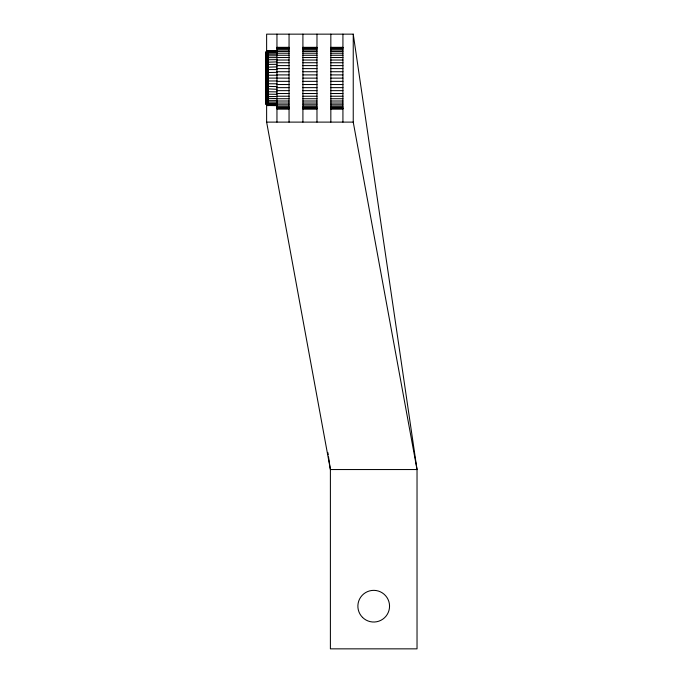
<?xml version="1.0" encoding="UTF-8"?>
<svg xmlns="http://www.w3.org/2000/svg" width="683" height="683" viewBox="0 0 683 683"><rect width="100%" height="100%" fill="white"/><g stroke="black" fill="none" stroke-linecap="round" stroke-linejoin="round"><path stroke-width="1.02" d="M265.986 75.42L266.421 72.552L276.957 72.355M265.969 72.859L266.515 67.207L276.957 66.874M265.969 80.731L266.268 88.807L276.957 89.294M265.969 53.487L266.268 51.72L267.582 50.602L276.957 50.516M265.969 54.17L266.421 52.762L267.719 51.917L276.957 51.865M265.969 55.118L266.421 53.761L267.719 52.95L276.957 52.898M265.969 56.313L266.421 55.024L267.719 54.256L276.957 54.213M276.957 86.604L266.515 86.348L266.268 80.842M265.969 57.739L266.421 56.544L267.719 55.827L276.957 55.784M265.969 63.306L266.421 60.266L267.309 59.771L276.957 59.643M276.957 80.97L268.163 80.97C265.567 82.148 265.567 74.02 268.163 75.207L276.957 75.207M265.969 59.395L266.421 58.303L267.719 57.637L276.957 57.603M266.712 67.122L267.181 64.433L276.957 64.304M266.933 80.927L266.933 75.25M267.053 80.936L267.053 75.241M266.933 86.476L267.053 83.744L265.986 83.377M265.969 61.257L266.421 60.266M276.957 83.813L267.181 83.761L267.181 72.407M266.344 62.512L266.822 59.976M267.446 80.953L267.446 75.215M265.969 90.66C267.975 92.094 265.209 96.465 268.163 96.534L276.957 96.534M267.446 83.787L267.446 72.381M266.933 59.916L266.933 64.509M266.933 96.252L266.933 91.659M276.957 91.872L267.181 91.744L267.309 89.217M267.864 80.961L267.446 66.925M267.582 86.579L267.719 83.804M267.582 83.796L267.582 72.372M267.719 86.587L268.163 78.084L267.582 66.908M267.309 91.77L267.053 96.312M267.864 86.596L267.582 91.829M268.163 83.813L267.864 89.285M276.957 94.288L267.309 94.177L267.446 91.804M268.018 89.294L268.163 86.604M268.163 89.294L267.864 94.28M265.969 65.517L266.822 64.552M276.957 104.303L267.582 104.217L266.199 103.031L265.969 101.058M267.309 96.405L267.446 94.211M268.018 94.288L268.163 91.872M267.053 57.842L267.309 54.375M276.957 103.27L268.163 103.27C265.474 102.757 267.651 98.608 265.969 96.773M268.018 96.525L268.163 94.288M267.582 59.694L268.163 52.898M266.933 54.572L266.933 57.91M267.719 59.669L267.864 57.62M267.309 57.739L267.446 55.895M265.969 67.856L266.199 67.421M266.933 56.117L267.053 54.495M267.582 57.662L267.719 55.827M266.712 54.734L266.822 53.359M267.309 55.938L267.446 54.324M265.969 52.915L266.515 51.49L267.719 50.721L276.957 50.67M265.969 53.325L266.515 51.925L267.719 51.174L276.957 51.123M267.181 54.435L267.309 53.078M265.969 70.315L267.719 69.581L276.957 69.564M267.582 54.29L267.864 51.891M266.515 103.517L266.139 101.921M266.933 53.283L267.446 50.653L267.446 105.515L276.957 105.652M267.053 53.206L267.181 52.113M266.609 51.814L266.609 53.547M266.268 103.159L266.344 104.439L267.719 105.455L276.957 105.498M266.199 52.429L266.268 51.865M267.446 53.026L267.719 51.174M267.582 52.984L268.163 50.516L268.163 105.652L267.582 103.193M267.864 52.924L268.163 51.123M268.018 52.907L268.163 51.865M266.609 103.628L266.609 104.798M266.515 51.925L266.609 51.379M267.446 51.251L267.719 50.568L267.719 105.6L265.969 102.681M267.582 51.208L267.864 50.542L267.864 105.626L267.446 104.175M266.712 51.268L266.822 105.148L267.446 105.515L267.053 103.987M266.933 51.08L267.053 105.319M267.446 50.807L267.446 105.37M267.864 50.696L267.864 105.481M266.712 62.238L276.957 61.88M266.139 75.361L266.712 75.267M353.239 34.15L266.626 34.15L266.626 122.112L330.393 469.545L330.393 648.85L417.031 648.85L417.031 469.545L353.239 34.15L353.239 122.112L417.031 469.545L330.393 469.545L328.54 456.893M276.957 47.34L289.054 47.34M302.911 47.34L316.98 47.34M330.837 47.34L342.926 47.34M276.957 47.511L289.054 47.511M302.911 47.511L316.98 47.511M330.837 47.511L342.926 47.511M276.957 48.015L289.054 48.015M302.911 48.015L316.98 48.015M330.837 48.015L342.926 48.015M276.957 48.852L289.054 48.852M302.911 48.852L316.98 48.852M330.837 48.852L342.926 48.852M276.957 50.004L289.054 50.004M302.911 50.004L316.98 50.004M330.837 50.004L342.926 50.004M276.957 51.464L289.054 51.464M302.911 51.464L316.98 51.464M330.837 51.464L342.926 51.464M276.957 53.223L289.054 53.223M302.911 53.223L316.98 53.223M330.837 53.223L342.926 53.223M276.957 55.255L289.054 55.255M302.911 55.255L316.98 55.255M330.837 55.255L342.926 55.255M276.957 57.526L289.054 57.526M302.911 57.526L316.98 57.526M330.837 57.526L342.926 57.526M276.957 60.036L289.054 60.036M302.911 60.036L316.98 60.036M330.837 60.036L342.926 60.036M276.957 62.734L289.054 62.734M302.911 62.734L316.98 62.734M330.837 62.734L342.926 62.734M276.957 65.611L289.054 65.611M302.911 65.611L316.98 65.611M330.837 65.611L342.926 65.611M276.957 68.616L289.054 68.616M302.911 68.616L316.98 68.616M330.837 68.616L342.926 68.616M276.957 71.732L289.054 71.732M302.911 71.732L316.98 71.732M330.837 71.732L342.926 71.732M276.957 74.908L289.054 74.908M302.911 74.908L316.98 74.908M330.837 74.908L342.926 74.908M265.986 78.084L289.054 78.127M302.911 78.127L316.98 78.127M330.837 78.127L342.926 78.127M276.957 81.345L289.054 81.345M302.911 81.345L316.98 81.345M330.837 81.345L342.926 81.345M276.957 84.53L289.054 84.53M302.911 84.53L316.98 84.53M330.837 84.53L342.926 84.53M276.957 87.646L289.054 87.646M302.911 87.646L316.98 87.646M330.837 87.646L342.926 87.646M276.957 90.651L289.054 90.651M302.911 90.651L316.98 90.651M330.837 90.651L342.926 90.651M276.957 93.52L289.054 93.52M302.911 93.52L316.98 93.52M330.837 93.52L342.926 93.52M276.957 96.226L289.054 96.226M302.911 96.226L316.98 96.226M330.837 96.226L342.926 96.226M276.957 98.574L266.933 98.267M276.957 98.728L289.054 98.728M302.911 98.728L316.98 98.728M330.837 98.728L342.926 98.728M276.957 100.384L267.719 100.35L266.515 99.718L265.969 98.429M276.957 101.007L289.054 101.007M302.911 101.007L316.98 101.007M330.837 101.007L342.926 101.007M276.957 101.955L267.719 101.912L266.421 101.144L265.969 99.863M276.957 103.039L289.054 103.039M302.911 103.039L316.98 103.039M330.837 103.039L342.926 103.039M276.957 104.789L289.054 104.789M302.911 104.789L316.98 104.789M330.837 104.789L342.926 104.789M267.446 104.917L276.957 105.045M276.957 106.249L289.054 106.249M302.911 106.249L316.98 106.249M330.837 106.249L342.926 106.249M276.957 107.41L289.054 107.41M302.911 107.41L316.98 107.41M330.837 107.41L342.926 107.41M276.957 108.238L289.054 108.238M302.911 108.238L316.98 108.238M330.837 108.238L342.926 108.238M276.957 108.742L289.054 108.742M302.911 108.742L316.98 108.742M330.837 108.742L342.926 108.742M276.957 108.913L289.054 108.913M302.911 108.913L316.98 108.913M330.837 108.913L342.926 108.913M266.626 122.112L353.239 122.112M267.309 94.177L265.969 92.862M266.421 86.314L265.969 85.853M267.053 102.962L266.609 102.621M266.712 96.124L265.969 94.911M266.421 99.624L266.609 101.34M265.969 103.227L266.712 104.9M265.969 103.09L266.268 104.311M266.088 102.757L265.969 101.998M268.163 105.045L267.864 103.244M266.421 104.132L266.515 104.687L266.421 51.464M327.925 452.675L328.233 454.784M266.344 104.004L266.421 104.567M268.018 103.261L268.163 104.303M267.864 104.286L267.582 101.887M267.446 103.15L267.582 104.217M268.163 103.27L267.582 96.474M267.181 101.733L267.309 103.09M267.181 103.031L266.933 100.051M267.309 100.23L267.446 101.844M266.268 54L266.199 52.002L266.139 104.175M267.309 101.793L267.053 98.326M266.822 102.809L266.609 99.812M267.582 98.506L267.719 100.35M267.309 98.429L267.446 100.281M267.719 96.499L267.864 98.557M268.018 59.643L268.163 61.88M266.712 56.271L266.822 57.978M268.018 61.888L268.163 64.304M267.864 61.897L268.163 66.874M267.309 59.771L267.446 61.957M267.053 59.865L267.309 64.398M266.712 98.121L266.822 99.983M268.018 66.874L268.163 69.564M267.309 61.991L267.446 64.373M267.582 64.347L268.018 72.355M266.609 98.045L266.712 99.897M267.864 66.883L268.163 72.355M267.181 64.433L267.309 66.951M266.933 62.127L267.053 64.467M266.933 69.692L267.053 72.424M266.712 89.055L266.822 91.616M266.421 67.258L266.515 69.82M266.609 75.275L266.421 69.862M342.926 34.15L342.926 122.112M330.837 34.15L330.837 122.112M316.98 34.15L316.98 122.112M302.911 34.15L302.911 122.112M289.054 34.15L289.054 122.112M276.957 34.15L276.957 122.112M267.309 50.713L267.309 105.464M266.933 50.935L266.933 105.242M266.515 51.345L266.515 104.832M266.268 51.72L266.268 104.456M266.011 52.454L266.011 103.714M362.519 617.389A15.829 15.829 0 0 0 389.011 610.286A15.829 15.829 0 0 0 369.614 590.897A15.829 15.829 0 0 0 362.519 617.389"/></g></svg>
